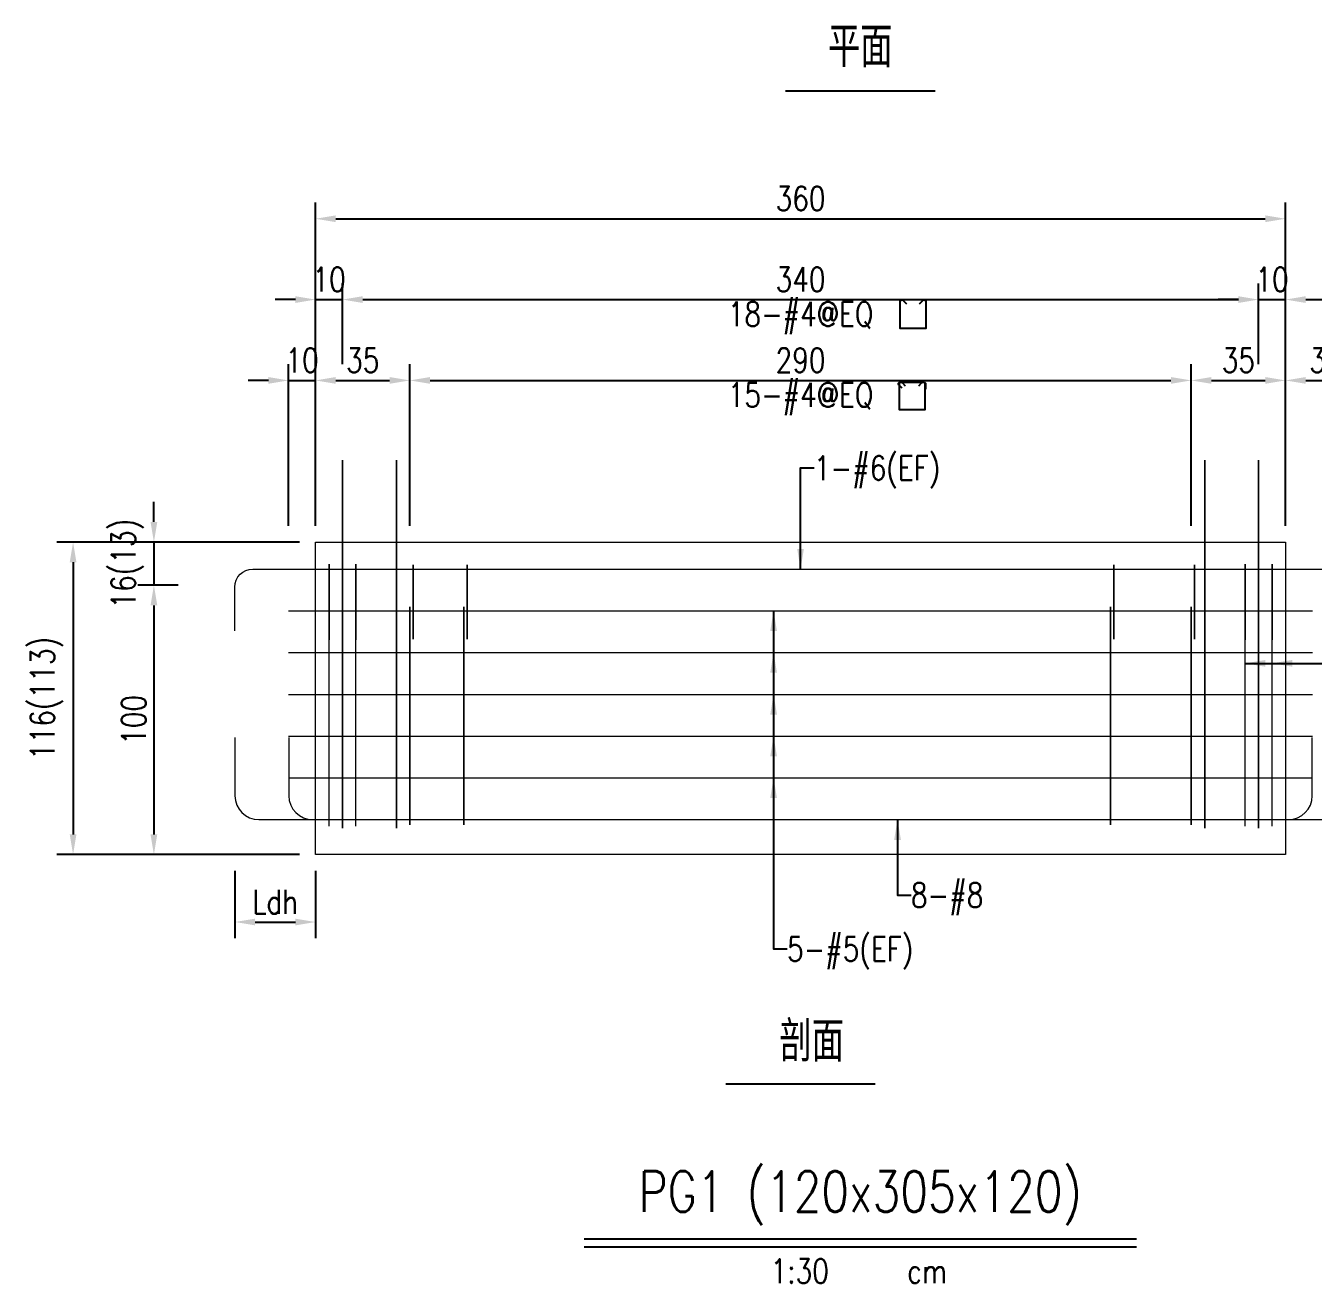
# Model space of a CAD drawing. Extents: x -4754 to 8167, y -19960 to 3942.
# Drawn here: x 2825 to 3302.9, y 1833.4 to 2300.1 of the extents above; entities that cross this region are included whole.
import ezdxf
from ezdxf.enums import TextEntityAlignment as Align

# ---------------------------------------------------------------- set-up
doc = ezdxf.new("R2010")
doc.units = 0
doc.header["$LTSCALE"] = 3
doc.layers.get('0').update_dxf_attribs({"linetype": 'CONTINUOUS'})
doc.layers.add('HB_0', color=7, linetype='CONTINUOUS', transparency=0.5)
for name, color, linetype in [('HB_DIM', 1, 'CONTINUOUS'), ('HB_TXT_CTEXT', 2, 'CONTINUOUS'), ('鋼筋', 3, 'CONTINUOUS')]:
    doc.layers.add(name, color=color, linetype=linetype)
doc.styles.get("Standard").update_dxf_attribs({"font": 'ROMANS.shx', "width": 0.8, "bigfont": 'chineset.shx'})
doc.dimstyles.new('30', dxfattribs={"dimscale": 3, "dimtxt": 3, "dimasz": 2.5, "dimexe": 2, "dimexo": 2, "dimgap": 1, "dimtad": 1, "dimdsep": 46, "dimtxsty": 'Standard', "dimcen": 0, "dimclrd": 256, "dimclre": 256, "dimclrt": 2, "dimadec": 0, "dimazin": 0, "dimtfac": 1, "dimtix": 1, "dimtmove": 2, "dimatfit": 3, "dimfxl": 1, "dimtolj": 1, "dimtzin": 0, "dimarcsym": 0})

# ---------------------------------------------------------------- blocks, each defined once
blk = doc.blocks.new('beam_Topview')
at = {"layer": 'HB_TXT_CTEXT', "color": 4, "linetype": 'Continuous'}
blk.add_line((-27.76, 0), (27.76, 0), dxfattribs=at)
at = {"layer": 'HB_TXT_CTEXT', "color": 4, "linetype": 'Continuous', "width": 0.8}
blk.add_text('平面', height=15, rotation=360, dxfattribs=at).set_placement((0, 16.5), align=Align.MIDDLE)
blk = doc.blocks.new('beam_title')
at = {"layer": 'HB_TXT_CTEXT', "color": 3, "linetype": 'Continuous'}
blk.add_line((-102.52, 3), (102.52, 3), dxfattribs=at)
at = {"layer": 'HB_TXT_CTEXT', "color": 1, "linetype": 'Continuous'}
blk.add_line((-102.52, 0), (102.52, 0), dxfattribs=at)
at = {"color": 3, "linetype": 'Continuous', "width": 0.8}
blk.add_attdef('A', text='', height=15, dxfattribs=at).set_placement((0, 19.49), align=Align.MIDDLE)
at = {"color": 2, "linetype": 'Continuous', "width": 0.8}
for tag, p in [('1:30', (-22.44, -9)), ('CM', (24.84, -9))]:
    blk.add_attdef(tag, text='', height=9, dxfattribs=at).set_placement(p, align=Align.MIDDLE)
blk = doc.blocks.new('beam_SectionSide')
at = {"layer": 'HB_TXT_CTEXT', "color": 4, "linetype": 'Continuous'}
blk.add_line((-27.76, 0), (27.76, 0), dxfattribs=at)
at = {"layer": 'HB_TXT_CTEXT', "color": 4, "linetype": 'Continuous', "width": 0.8}
blk.add_text(' 剖面', height=15, rotation=360, dxfattribs=at).set_placement((0, 16.5), align=Align.MIDDLE)
blk = doc.blocks.new('rebar_arrowD')
at = {"color": 1, "linetype": 'Continuous'}
blk.add_solid([(-1.25, -7.5), (0, 0), (1.25, -7.5)], dxfattribs=at)
blk = doc.blocks.new('*D1242')
at = {"layer": 'HB_DIM', "linetype": 'Continuous', "lineweight": -2}
for p, q in [((2902.64, 1986.51), (2902.64, 1961.51)), ((2932.57, 1986.51), (2932.57, 1961.51)), ((2910.14, 1967.51), (2925.07, 1967.51))]:
    blk.add_line(p, q, dxfattribs=at)
at = {"layer": 'HB_DIM'}
for points in [[(2910.14, 1968.76), (2910.14, 1966.26), (2902.64, 1967.51)], [(2925.07, 1966.26), (2925.07, 1968.76), (2932.57, 1967.51)]]:
    blk.add_solid(points, dxfattribs=at)
at = {"layer": 'HB_DIM', "color": 2, "linetype": 'Continuous', "insert": (2917.6, 1975.01), "char_height": 9, "attachment_point": 5, "rotation": 0}
blk.add_mtext('\\A1;Ldh', dxfattribs=at)
blk = doc.blocks.new('rebar_arrowU')
at = {"color": 1, "linetype": 'Continuous'}
blk.add_solid([(-1.25, -7.5), (0, 0), (1.25, -7.5)], dxfattribs=at)
blk = doc.blocks.new('rebar_arrowL')
at = {"color": 1, "linetype": 'Continuous', "extrusion": (0, 0, -1)}
blk.add_solid([(-7.5, 1.25), (0, 0), (-7.5, -1.25)], dxfattribs=at)
blk = doc.blocks.new('*D1243')
at = {"layer": 'HB_DIM', "linetype": 'Continuous', "lineweight": -2}
for p, q in [((2932.57, 2114.51), (2932.57, 2234.51)), ((3292.57, 2114.51), (3292.57, 2234.51)), ((2940.07, 2228.51), (3285.07, 2228.51))]:
    blk.add_line(p, q, dxfattribs=at)
at = {"layer": 'HB_DIM'}
for points in [[(2940.07, 2229.76), (2940.07, 2227.26), (2932.57, 2228.51)], [(3285.07, 2227.26), (3285.07, 2229.76), (3292.57, 2228.51)]]:
    blk.add_solid(points, dxfattribs=at)
at = {"layer": 'HB_DIM', "color": 2, "linetype": 'Continuous', "insert": (3112.57, 2236.01), "char_height": 9, "attachment_point": 5, "rotation": 0}
blk.add_mtext('\\A1;360', dxfattribs=at)
blk = doc.blocks.new('*D1244')
at = {"layer": 'HB_DIM', "linetype": 'Continuous', "lineweight": -2}
for p, q in [((2932.57, 2174.51), (2932.57, 2204.51)), ((2942.57, 2174.51), (2942.57, 2204.51)), ((2925.07, 2198.51), (2917.57, 2198.51)), ((2932.57, 2198.51), (2942.57, 2198.51)), ((2950.07, 2198.51), (2957.57, 2198.51))]:
    blk.add_line(p, q, dxfattribs=at)
at = {"layer": 'HB_DIM'}
for points in [[(2925.07, 2197.26), (2925.07, 2199.76), (2932.57, 2198.51)], [(2950.07, 2199.76), (2950.07, 2197.26), (2942.57, 2198.51)]]:
    blk.add_solid(points, dxfattribs=at)
at = {"layer": 'HB_DIM', "color": 2, "linetype": 'Continuous', "insert": (2937.57, 2206.01), "char_height": 9, "attachment_point": 5, "rotation": 0}
blk.add_mtext('\\A1;10', dxfattribs=at)
blk = doc.blocks.new('*D1245')
at = {"layer": 'HB_DIM', "linetype": 'Continuous', "lineweight": -2}
for p, q in [((2942.57, 2174.51), (2942.57, 2204.51)), ((3282.57, 2174.51), (3282.57, 2204.51)), ((2950.07, 2198.51), (3275.07, 2198.51))]:
    blk.add_line(p, q, dxfattribs=at)
at = {"layer": 'HB_DIM'}
for points in [[(2950.07, 2199.76), (2950.07, 2197.26), (2942.57, 2198.51)], [(3275.07, 2197.26), (3275.07, 2199.76), (3282.57, 2198.51)]]:
    blk.add_solid(points, dxfattribs=at)
at = {"layer": 'HB_DIM', "color": 2, "linetype": 'Continuous', "insert": (3112.57, 2206.01), "char_height": 9, "attachment_point": 5, "rotation": 0}
blk.add_mtext('\\A1;340', dxfattribs=at)
blk = doc.blocks.new('*D1246')
at = {"layer": 'HB_DIM', "linetype": 'Continuous', "lineweight": -2}
for p, q in [((3282.57, 2174.51), (3282.57, 2204.51)), ((3292.57, 2174.51), (3292.57, 2204.51)), ((3275.07, 2198.51), (3267.57, 2198.51)), ((3282.57, 2198.51), (3292.57, 2198.51)), ((3300.07, 2198.51), (3307.57, 2198.51))]:
    blk.add_line(p, q, dxfattribs=at)
at = {"layer": 'HB_DIM'}
for points in [[(3275.07, 2197.26), (3275.07, 2199.76), (3282.57, 2198.51)], [(3300.07, 2199.76), (3300.07, 2197.26), (3292.57, 2198.51)]]:
    blk.add_solid(points, dxfattribs=at)
at = {"layer": 'HB_DIM', "color": 2, "linetype": 'Continuous', "insert": (3287.57, 2206.01), "char_height": 9, "attachment_point": 5, "rotation": 0}
blk.add_mtext('\\A1;10', dxfattribs=at)
blk = doc.blocks.new('*D1247')
at = {"layer": 'HB_DIM', "linetype": 'Continuous', "lineweight": -2}
for p, q in [((2922.57, 2114.51), (2922.57, 2174.51)), ((2932.57, 2114.51), (2932.57, 2174.51)), ((2915.07, 2168.51), (2907.57, 2168.51)), ((2922.57, 2168.51), (2932.57, 2168.51)), ((2940.07, 2168.51), (2947.57, 2168.51))]:
    blk.add_line(p, q, dxfattribs=at)
at = {"layer": 'HB_DIM'}
for points in [[(2915.07, 2167.26), (2915.07, 2169.76), (2922.57, 2168.51)], [(2940.07, 2169.76), (2940.07, 2167.26), (2932.57, 2168.51)]]:
    blk.add_solid(points, dxfattribs=at)
at = {"layer": 'HB_DIM', "color": 2, "linetype": 'Continuous', "insert": (2927.57, 2176.01), "char_height": 9, "attachment_point": 5, "rotation": 0}
blk.add_mtext('\\A1;10', dxfattribs=at)
blk = doc.blocks.new('*D1248')
at = {"layer": 'HB_DIM', "linetype": 'Continuous', "lineweight": -2}
for p, q in [((2932.57, 2114.51), (2932.57, 2174.51)), ((2967.57, 2114.51), (2967.57, 2174.51)), ((2940.07, 2168.51), (2960.07, 2168.51))]:
    blk.add_line(p, q, dxfattribs=at)
at = {"layer": 'HB_DIM'}
for points in [[(2940.07, 2169.76), (2940.07, 2167.26), (2932.57, 2168.51)], [(2960.07, 2167.26), (2960.07, 2169.76), (2967.57, 2168.51)]]:
    blk.add_solid(points, dxfattribs=at)
at = {"layer": 'HB_DIM', "color": 2, "linetype": 'Continuous', "insert": (2950.07, 2176.01), "char_height": 9, "attachment_point": 5, "rotation": 0}
blk.add_mtext('\\A1;35', dxfattribs=at)
blk = doc.blocks.new('*D1249')
at = {"layer": 'HB_DIM', "linetype": 'Continuous', "lineweight": -2}
for p, q in [((2967.57, 2114.51), (2967.57, 2174.51)), ((3257.57, 2114.51), (3257.57, 2174.51)), ((2975.07, 2168.51), (3250.07, 2168.51))]:
    blk.add_line(p, q, dxfattribs=at)
at = {"layer": 'HB_DIM'}
for points in [[(2975.07, 2169.76), (2975.07, 2167.26), (2967.57, 2168.51)], [(3250.07, 2167.26), (3250.07, 2169.76), (3257.57, 2168.51)]]:
    blk.add_solid(points, dxfattribs=at)
at = {"layer": 'HB_DIM', "color": 2, "linetype": 'Continuous', "insert": (3112.57, 2176.01), "char_height": 9, "attachment_point": 5, "rotation": 0}
blk.add_mtext('\\A1;290', dxfattribs=at)
blk = doc.blocks.new('*D1250')
at = {"layer": 'HB_DIM', "linetype": 'Continuous', "lineweight": -2}
for p, q in [((3257.57, 2114.51), (3257.57, 2174.51)), ((3292.57, 2114.51), (3292.57, 2174.51)), ((3265.07, 2168.51), (3285.07, 2168.51))]:
    blk.add_line(p, q, dxfattribs=at)
at = {"layer": 'HB_DIM'}
for points in [[(3265.07, 2169.76), (3265.07, 2167.26), (3257.57, 2168.51)], [(3285.07, 2167.26), (3285.07, 2169.76), (3292.57, 2168.51)]]:
    blk.add_solid(points, dxfattribs=at)
at = {"layer": 'HB_DIM', "color": 2, "linetype": 'Continuous', "insert": (3275.07, 2176.01), "char_height": 9, "attachment_point": 5, "rotation": 0}
blk.add_mtext('\\A1;35', dxfattribs=at)
blk = doc.blocks.new('*D1251')
at = {"layer": 'HB_DIM', "linetype": 'Continuous', "lineweight": -2}
for p, q in [((3292.57, 2114.51), (3292.57, 2174.51)), ((3322.57, 2114.51), (3322.57, 2174.51)), ((3300.07, 2168.51), (3315.07, 2168.51))]:
    blk.add_line(p, q, dxfattribs=at)
at = {"layer": 'HB_DIM'}
for points in [[(3300.07, 2169.76), (3300.07, 2167.26), (3292.57, 2168.51)], [(3315.07, 2167.26), (3315.07, 2169.76), (3322.57, 2168.51)]]:
    blk.add_solid(points, dxfattribs=at)
at = {"layer": 'HB_DIM', "color": 2, "linetype": 'Continuous', "insert": (3307.57, 2176.01), "char_height": 9, "attachment_point": 5, "rotation": 0}
blk.add_mtext('\\A1;30', dxfattribs=at)
blk = doc.blocks.new('*D1252')
at = {"layer": 'HB_DIM', "linetype": 'Continuous', "lineweight": -2}
for p, q in [((2926.57, 2108.51), (2836.57, 2108.51)), ((2842.57, 2101.01), (2842.57, 2000.01)), ((2926.57, 1992.51), (2836.57, 1992.51))]:
    blk.add_line(p, q, dxfattribs=at)
at = {"layer": 'HB_DIM'}
for points in [[(2843.82, 2101.01), (2841.32, 2101.01), (2842.57, 2108.51)], [(2841.32, 2000.01), (2843.82, 2000.01), (2842.57, 1992.51)]]:
    blk.add_solid(points, dxfattribs=at)
at = {"layer": 'HB_DIM', "color": 2, "linetype": 'Continuous', "insert": (2832.72, 2050.51), "char_height": 9, "attachment_point": 5, "rotation": 90}
blk.add_mtext('\\A1;116(113)', dxfattribs=at)
blk = doc.blocks.new('*D1253')
at = {"layer": 'HB_DIM', "linetype": 'Continuous', "lineweight": -2}
for p, q in [((2872.57, 2116.01), (2872.57, 2123.51)), ((2926.57, 2108.51), (2866.57, 2108.51)), ((2872.57, 2108.51), (2872.57, 2092.51)), ((2881.57, 2092.51), (2866.57, 2092.51)), ((2872.57, 2085.01), (2872.57, 2077.51))]:
    blk.add_line(p, q, dxfattribs=at)
at = {"layer": 'HB_DIM'}
for points in [[(2871.32, 2116.01), (2873.82, 2116.01), (2872.57, 2108.51)], [(2873.82, 2085.01), (2871.32, 2085.01), (2872.57, 2092.51)]]:
    blk.add_solid(points, dxfattribs=at)
at = {"layer": 'HB_DIM', "color": 2, "linetype": 'Continuous', "insert": (2862.72, 2100.51), "char_height": 9, "attachment_point": 5, "rotation": 90}
blk.add_mtext('\\A1;16(13)', dxfattribs=at)
blk = doc.blocks.new('*D1254')
at = {"layer": 'HB_DIM', "linetype": 'Continuous', "lineweight": -2}
for p, q in [((2881.57, 2092.51), (2866.57, 2092.51)), ((2872.57, 2085.01), (2872.57, 2000.01)), ((2926.57, 1992.51), (2866.57, 1992.51))]:
    blk.add_line(p, q, dxfattribs=at)
at = {"layer": 'HB_DIM'}
for points in [[(2873.82, 2085.01), (2871.32, 2085.01), (2872.57, 2092.51)], [(2871.32, 2000.01), (2873.82, 2000.01), (2872.57, 1992.51)]]:
    blk.add_solid(points, dxfattribs=at)
at = {"layer": 'HB_DIM', "color": 2, "linetype": 'Continuous', "insert": (2865.07, 2042.51), "char_height": 9, "attachment_point": 5, "rotation": 90}
blk.add_mtext('\\A1;100', dxfattribs=at)
blk = doc.blocks.new('dim_rebar_HoopU')
at = {"linetype": 'Continuous'}
blk.add_lwpolyline([(44.17, 4.47), (45.41, 5.71, -0.668179), (46.47, 5.27), (46.47, -4.68), (37.02, -4.68), (37.02, 5.27, -0.668179), (38.09, 5.71), (39.33, 4.47)], format="xyb", dxfattribs=at)
at = {"linetype": 'Continuous', "width": 0.8}
blk.add_attdef('25-D13@EQ', text='', height=9, dxfattribs=at).set_placement((0, 0), align=Align.MIDDLE)
blk = doc.blocks.new('dim_rebar_HoopUwithTie')
at = {"linetype": 'Continuous'}
for points in [[(37.71, 3.13), (36.52, 4.32, -0.668179), (36.95, 5.34), (45.82, 5.34, -0.414214), (46.42, 4.74), (46.42, 2.79)], [(43.88, 4.04), (45.07, 5.23, -0.668179), (46.09, 4.81), (46.09, -4.89), (36.68, -4.89), (36.68, 4.81, -0.668179), (37.71, 5.23), (38.89, 4.04)]]:
    blk.add_lwpolyline(points, format="xyb", dxfattribs=at)
at = {"linetype": 'Continuous', "width": 0.8}
blk.add_attdef('22-D13@EQ', text='', height=9, dxfattribs=at).set_placement((0, 0), align=Align.MIDDLE)

msp = doc.modelspace()

# ---------------------------------------------------------------- linework, layer by layer
at = {"layer": 'HB_0', "lineweight": 5}
for p, q in [((2932.573, 2108.507), (2952.573, 2108.507)), ((2932.573, 2092.507, -8), (2932.573, 2108.507)), ((2952.573, 2108.507), (3272.573, 2108.507)), ((3272.573, 2108.507), (3292.573, 2108.507)), ((3292.573, 2108.507), (3292.573, 2092.507, -8)), ((2932.573, 1992.507, -108), (2932.573, 2105.507, -108)), ((3292.573, 2105.507, -108), (3292.573, 1992.507, -108)), ((2932.573, 1992.507, -13), (2932.573, 2092.507, -13)), ((3292.573, 2092.507, -13), (3292.573, 1992.507, -13)), ((2952.573, 1992.507, -108), (2932.573, 1992.507, -108)), ((2952.573, 1992.507, -18), (2932.573, 1992.507, -13)), ((3272.573, 1992.507, -108), (2952.573, 1992.507, -108)), ((3292.573, 1992.507, -108), (3272.573, 1992.507, -108)), ((3292.573, 1992.507, -13), (3272.573, 1992.507, -18))]:
    msp.add_line(p, q, dxfattribs=at)
at = {"layer": 'HB_TXT_CTEXT', "color": 1, "linetype": 'Continuous'}
for points in [[(3112.573, 2098.507), (3112.573, 2106.007), (3112.573, 2136.007), (3117.573, 2136.007)], [(3102.573, 2083.007), (3102.573, 2021.007), (3102.573, 1957.507), (3107.573, 1957.507)], [(3277.573, 2063.507), (3287.573, 2063.507), (3342.573, 2063.507)], [(3148.573, 2005.507), (3148.573, 1992.507), (3148.573, 1977.507), (3153.573, 1977.507)]]:
    msp.add_lwpolyline(points, dxfattribs=at)
at = {"layer": '鋼筋', "lineweight": 5}
for p, q in [((2942.573, 2132.654, -76.597), (2942.573, 2138.042, -81.985)), ((2942.573, 2138.042, -14.015), (2942.573, 2132.654, -19.403)), ((2962.573, 2132.654, -76.597), (2962.573, 2138.042, -81.985)), ((2962.573, 2138.042, -14.015), (2962.573, 2132.654, -19.403)), ((3262.573, 2132.654, -76.597), (3262.573, 2138.042, -81.985)), ((3262.573, 2138.042, -14.015), (3262.573, 2132.654, -19.403)), ((3282.573, 2132.654, -76.597), (3282.573, 2138.042, -81.985)), ((3282.573, 2138.042, -14.015), (3282.573, 2132.654, -19.403)), ((2942.573, 2135.797, -87.405), (2942.573, 2005.507, -87.405)), ((2942.573, 2005.507, -8.595), (2942.573, 2135.797, -8.595)), ((2962.573, 2135.797, -87.405), (2962.573, 2005.507, -87.405)), ((2962.573, 2005.507, -8.595), (2962.573, 2135.797, -8.595)), ((3262.573, 2135.797, -87.405), (3262.573, 2005.507, -87.405)), ((3262.573, 2005.507, -8.595), (3262.573, 2135.797, -8.595)), ((3282.573, 2135.797, -87.405), (3282.573, 2005.507, -87.405)), ((3282.573, 2005.507, -8.595), (3282.573, 2135.797, -8.595)), ((2909.258, 2098.507, -98), (3315.888, 2098.507, -98)), ((2937.573, 2007.02, -102.13), (2937.573, 2096.282, -102.13)), ((2937.573, 2096.282, -94.18), (2937.573, 2072.27, -94.18)), ((2947.573, 2007.02, -102.13), (2947.573, 2096.282, -102.13)), ((2947.573, 2096.282, -94.18), (2947.573, 2072.27, -94.18)), ((2968.843, 2072.51, -94.83), (2968.843, 2096.922, -94.83)), ((2968.843, 2096.922, -101.18), (2968.843, 2072.51, -101.18)), ((2988.843, 2072.51, -94.83), (2988.843, 2096.922, -94.83)), ((2988.843, 2096.922, -101.18), (2988.843, 2072.51, -101.18)), ((3228.843, 2072.51, -94.83), (3228.843, 2096.922, -94.83)), ((3228.843, 2096.922, -101.18), (3228.843, 2072.51, -101.18)), ((3258.843, 2072.51, -94.83), (3258.843, 2096.922, -94.83)), ((3258.843, 2096.922, -101.18), (3258.843, 2072.51, -101.18)), ((3277.573, 2007.02, -102.13), (3277.573, 2096.282, -102.13)), ((3277.573, 2096.282, -94.18), (3277.573, 2072.27, -94.18)), ((3287.573, 2007.02, -102.13), (3287.573, 2096.282, -102.13)), ((3287.573, 2096.282, -94.18), (3287.573, 2072.27, -94.18)), ((2902.573, 2075.587, -98), (2902.573, 2091.822, -98)), ((2967.573, 2078.119, -89.097), (2967.573, 2083.507, -94.485)), ((2967.573, 2083.507, -1.515), (2967.573, 2078.119, -6.903)), ((2987.573, 2078.119, -89.097), (2987.573, 2083.507, -94.485)), ((2987.573, 2083.507, -1.515), (2987.573, 2078.119, -6.903)), ((3227.573, 2078.119, -89.097), (3227.573, 2083.507, -94.485)), ((3227.573, 2083.507, -1.515), (3227.573, 2078.119, -6.903)), ((3257.573, 2078.119, -89.097), (3257.573, 2083.507, -94.485)), ((3257.573, 2083.507, -1.515), (3257.573, 2078.119, -6.903)), ((2922.573, 2083.007, -98), (3302.573, 2083.007, -98)), ((2967.573, 2081.262, -99.905), (2967.573, 2006.777, -99.905)), ((2967.573, 2006.777, 3.905), (2967.573, 2081.262, 3.905)), ((2987.573, 2081.262, -99.905), (2987.573, 2006.777, -99.905)), ((2987.573, 2006.777, 3.905), (2987.573, 2081.262, 3.905)), ((3227.573, 2081.262, -99.905), (3227.573, 2006.777, -99.905)), ((3227.573, 2006.777, 3.905), (3227.573, 2081.262, 3.905)), ((3257.573, 2081.262, -99.905), (3257.573, 2006.777, -99.905)), ((3257.573, 2006.777, 3.905), (3257.573, 2081.262, 3.905)), ((2922.573, 2067.507, -98), (3302.573, 2067.507, -98)), ((2922.573, 2052.007, -98), (3302.573, 2052.007, -98)), ((2902.636, 2035.987, -98), (2902.636, 2014.397, -98)), ((2902.636, 2035.987, -85.5), (2902.636, 2014.397, -85.5)), ((2922.573, 2036.507, -98), (3302.573, 2036.507, -98)), ((2922.636, 2035.987, -70.5), (2922.636, 2014.397, -70.5)), ((2922.636, 2035.987, -55.5), (2922.636, 2014.397, -55.5)), ((3302.51, 2014.397, -70.5), (3302.51, 2035.987, -70.5)), ((3302.51, 2014.397, -55.5), (3302.51, 2035.987, -55.5)), ((2922.573, 2021.007, -98), (3302.573, 2021.007, -98)), ((2911.526, 2005.507, -98), (3313.62, 2005.507, -98)), ((2911.526, 2005.507, -85.5), (3313.62, 2005.507, -85.5)), ((2931.526, 2005.507, -70.5), (3293.62, 2005.507, -70.5)), ((2931.526, 2005.507, -55.5), (3293.62, 2005.507, -55.5)), ((2937.573, 2003.045, -88.615), (2937.573, 2003.045, -98.155)), ((2942.573, 2002.332, -84.23), (2942.573, 2002.332, -11.77)), ((2947.573, 2003.045, -88.615), (2947.573, 2003.045, -98.155)), ((2962.573, 2002.332, -84.23), (2962.573, 2002.332, -11.77)), ((2967.573, 2003.602, -96.73), (2967.573, 2003.602, 0.73)), ((2987.573, 2003.602, -96.73), (2987.573, 2003.602, 0.73)), ((3227.573, 2003.602, -96.73), (3227.573, 2003.602, 0.73)), ((3257.573, 2003.602, -96.73), (3257.573, 2003.602, 0.73)), ((3262.573, 2002.332, -84.23), (3262.573, 2002.332, -11.77)), ((3277.573, 2003.045, -88.615), (3277.573, 2003.045, -98.155)), ((3282.573, 2002.332, -84.23), (3282.573, 2002.332, -11.77)), ((3287.573, 2003.045, -88.615), (3287.573, 2003.045, -98.155))]:
    msp.add_line(p, q, dxfattribs=at)
at = {"layer": '鋼筋', "lineweight": 5, "extrusion": (-1, 2.44929e-16, 0)}
for centre, start, end in [((-2135.797, -84.23, -2942.573), 135, 270), ((-2135.797, -11.77, -2942.573), 90, 225), ((-2135.797, -84.23, -2962.573), 135, 270), ((-2135.797, -11.77, -2962.573), 90, 225), ((-2135.797, -84.23, -3262.573), 135, 270), ((-2135.797, -11.77, -3262.573), 90, 225), ((-2135.797, -84.23, -3282.573), 135, 270), ((-2135.797, -11.77, -3282.573), 90, 225), ((-2096.922, -98.005, -2968.843), 90, 270), ((-2096.922, -98.005, -2988.843), 90, 270), ((-2096.922, -98.005, -3228.843), 90, 270), ((-2096.922, -98.005, -3258.843), 90, 270), ((-2081.262, -96.73, -2967.573), 135, 270), ((-2081.262, 0.73, -2967.573), 90, 225), ((-2081.262, -96.73, -2987.573), 135, 270), ((-2081.262, 0.73, -2987.573), 90, 225), ((-2081.262, -96.73, -3227.573), 135, 270), ((-2081.262, 0.73, -3227.573), 90, 225), ((-2081.262, -96.73, -3257.573), 135, 270), ((-2081.262, 0.73, -3257.573), 90, 225), ((-2005.507, -84.23, -2942.573), 270, 0), ((-2005.507, -11.77, -2942.573), 0, 90), ((-2005.507, -84.23, -2962.573), 270, 0), ((-2005.507, -11.77, -2962.573), 0, 90), ((-2006.777, -96.73, -2967.573), 270, 0), ((-2006.777, 0.73, -2967.573), 0, 90), ((-2006.777, -96.73, -2987.573), 270, 0), ((-2006.777, 0.73, -2987.573), 0, 90), ((-2006.777, -96.73, -3227.573), 270, 0), ((-2006.777, 0.73, -3227.573), 0, 90), ((-2006.777, -96.73, -3257.573), 270, 0), ((-2006.777, 0.73, -3257.573), 0, 90), ((-2005.507, -84.23, -3262.573), 270, 0), ((-2005.507, -11.77, -3262.573), 0, 90), ((-2005.507, -84.23, -3282.573), 270, 0), ((-2005.507, -11.77, -3282.573), 0, 90)]:
    msp.add_arc(centre, 3.175, start, end, dxfattribs=at)
at = {"layer": '鋼筋', "lineweight": 5, "extrusion": (0, 0, -1)}
msp.add_arc((-2909.258, 2091.822, 98), 6.685, 0, 90, dxfattribs=at)
at = {"layer": '鋼筋', "lineweight": 5, "extrusion": (1, -2.44929e-16, 1.22465e-16)}
for centre, start, end in [((2096.282, -98.155, 2937.573), 270, 90), ((2096.282, -98.155, 2947.573), 270, 90), ((2096.282, -98.155, 3277.573), 270, 90), ((2096.282, -98.155, 3287.573), 270, 90), ((2007.02, -98.155, 2937.573), 180, 270), ((2007.02, -98.155, 2947.573), 180, 270), ((2007.02, -98.155, 3277.573), 180, 270), ((2007.02, -98.155, 3287.573), 180, 270)]:
    msp.add_arc(centre, 3.975, start, end, dxfattribs=at)
at = {"layer": '鋼筋', "lineweight": 5}
for centre, start, end in [((2911.526, 2014.397, -98), 180, 270), ((2911.526, 2014.397, -85.5), 180, 270), ((2931.526, 2014.397, -70.5), 180, 270), ((2931.526, 2014.397, -55.5), 180, 270), ((3293.62, 2014.397, -70.5), 270, 0), ((3293.62, 2014.397, -55.5), 270, 0)]:
    msp.add_arc(centre, 8.89, start, end, dxfattribs=at)

# ---------------------------------------------------------------- block references
at = {"layer": 'HB_TXT_CTEXT', "color": 0, "linetype": 'Continuous', "rotation": 360}
for name, p in [('beam_Topview', (3134.723, 2275.95)), ('beam_SectionSide', (3112.573, 1907.507))]:
    msp.add_blockref(name, p, dxfattribs=at)
at = {"layer": 'HB_TXT_CTEXT', "linetype": 'Continuous'}
for name, p, values in [('dim_rebar_HoopU', (3112.573, 2192.507, -108), {'25-D13@EQ': '18-#4@EQ'}), ('dim_rebar_HoopUwithTie', (3112.573, 2162.507, -108), {'22-D13@EQ': '15-#4@EQ'})]:
    msp.add_blockref(name, p, dxfattribs=at).add_auto_attribs(values)
at = {"layer": 'HB_TXT_CTEXT', "linetype": 'Continuous', "rotation": 180}
msp.add_blockref('rebar_arrowD', (3112.573, 2098.507, -98), dxfattribs=at)
at = {"layer": 'HB_TXT_CTEXT', "linetype": 'Continuous'}
for name, p in [('rebar_arrowU', (3102.573, 2083.007, -98)), ('rebar_arrowU', (3102.573, 2067.507, -98)), ('rebar_arrowL', (3277.573, 2063.507, -88.615)), ('rebar_arrowL', (3287.573, 2063.507, -88.615)), ('rebar_arrowU', (3102.573, 2052.007, -98)), ('rebar_arrowU', (3102.573, 2036.507, -98)), ('rebar_arrowU', (3102.573, 2021.007, -98)), ('rebar_arrowU', (3148.573, 2005.507))]:
    msp.add_blockref(name, p, dxfattribs=at)
at = {"layer": 'HB_TXT_CTEXT', "color": 0, "linetype": 'Continuous', "rotation": 360}
msp.add_blockref('beam_title', (3134.723, 1846.95), dxfattribs=at).add_auto_attribs({'A': 'PG1 (120x305x120)', '1:30': '1:30', 'CM': 'cm'})

# ---------------------------------------------------------------- texts
at = {"layer": 'HB_TXT_CTEXT', "linetype": 'Continuous', "width": 0.8}
for s, p in [('1-#6(EF)', (3117.573, 2136.007, -98)), ('8-#8', (3153.573, 1977.507)), ('5-#5(EF)', (3107.573, 1957.507, -98))]:
    msp.add_text(s, height=9, dxfattribs=at).set_placement(p, align=Align.MIDDLE_LEFT)

# ---------------------------------------------------------------- dimensions: what is measured, and where the dimension line sits
at = {"layer": 'HB_DIM', "linetype": 'Continuous'}
for base, p1, p2, angle, override, picture, middle in [((3292.573, 2228.507), (2932.573, 2108.507, -108), (3292.573, 2108.507, -108), 0, {"dimpost": '<>'}, '*D1243', (3112.573, 2236.007)), ((2942.573, 2198.507), (2932.573, 2168.507, -108), (2942.573, 2168.507, -108), 0, {"dimpost": '<>'}, '*D1244', (2937.573, 2206.007)), ((3282.573, 2198.507), (2942.573, 2168.507, -108), (3282.573, 2168.507, -108), 0, {"dimpost": '<>'}, '*D1245', (3112.573, 2206.007)), ((3292.573, 2198.507), (3282.573, 2168.507, -108), (3292.573, 2168.507, -108), 0, {"dimpost": '<>'}, '*D1246', (3287.573, 2206.007)), ((2932.573, 2168.507), (2922.573, 2108.507, -108), (2932.573, 2108.507, -108), 0, {"dimpost": '<>'}, '*D1247', (2927.573, 2176.007)), ((2967.573, 2168.507), (2932.573, 2108.507, -108), (2967.573, 2108.507, -108), 0, {"dimpost": '<>'}, '*D1248', (2950.073, 2176.007)), ((3257.573, 2168.507), (2967.573, 2108.507, -108), (3257.573, 2108.507, -108), 0, {"dimpost": '<>'}, '*D1249', (3112.573, 2176.007)), ((3292.573, 2168.507), (3257.573, 2108.507, -108), (3292.573, 2108.507, -108), 0, {"dimpost": '<>'}, '*D1250', (3275.073, 2176.007)), ((3322.573, 2168.507), (3292.573, 2108.507, -108), (3322.573, 2108.507, -108), 0, {"dimpost": '<>'}, '*D1251', (3307.573, 2176.007)), ((2872.573, 1992.507), (2887.573, 2092.507, -108), (2932.573, 1992.507, -108), 90, {"dimtad": 4, "dimpost": '<>'}, '*D1254', (2865.073, 2042.507))]:
    dim = msp.add_linear_dim(base=base, p1=p1, p2=p2, angle=angle, dimstyle='30', override=override, dxfattribs=at)
    dim.commit()
    dim.dimension.update_dxf_attribs({"geometry": picture, "text_midpoint": middle})
for base, p1, p2, angle, text, override, picture, middle in [((2872.573, 2092.507), (2932.573, 2108.507, -108), (2887.573, 2092.507, -108), 90, '<>(13)', {"dimtad": 4, "dimpost": '<>'}, '*D1253', (2862.716, 2100.507)), ((2842.573, 1992.507), (2932.573, 2108.507, -108), (2932.573, 1992.507, -108), 90, '<>(113)', {"dimtad": 4, "dimpost": '<>'}, '*D1252', (2832.716, 2050.507)), ((2932.573, 1967.507), (2902.636, 1992.507, -98), (2932.573, 1992.507, -108), 0, 'Ldh', {"dimpost": '<>'}, '*D1242', (2917.605, 1975.007))]:
    dim = msp.add_linear_dim(base=base, p1=p1, p2=p2, angle=angle, text=text, dimstyle='30', override=override, dxfattribs=at)
    dim.commit()
    dim.dimension.update_dxf_attribs({"geometry": picture, "text_midpoint": middle})

doc.saveas('drawing.dxf')
